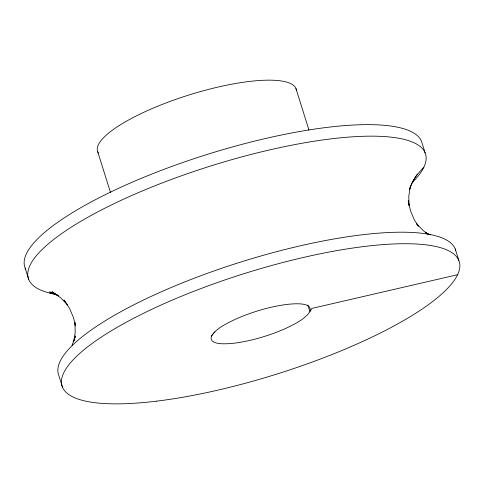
<?xml version="1.0" encoding="UTF-8"?>
<svg xmlns="http://www.w3.org/2000/svg" width="484" height="484" viewBox="0 0 484 484"><rect width="100%" height="100%" fill="white"/><g stroke="black" fill="none" stroke-linecap="round" stroke-linejoin="round"><path stroke-width="0.73" d="M73.647 341.946L75.195 332.587L74.953 322.374L75.25 324.504M410.474 185.832L408.805 195.905L409.028 205.391M74.112 340.651L75.486 335.95L72.031 345.34M307.872 305.071L309.893 311.521C312.283 304.575 302.603 303.843 297.817 303.783C287.786 303.728 277.864 305.652 268.154 307.975C256.822 310.849 245.703 314.606 235.049 319.428C226.476 323.711 216.856 327.783 211.423 336.059C209.034 343.011 218.72 343.743 223.505 343.803C233.53 343.852 243.452 341.934 253.168 339.611C264.5 336.737 275.614 332.98 286.268 328.158C295.96 323.403 306.808 318.569 311.884 308.405L457.598 274.712M211.423 336.059L214.835 331.746M423.887 167.149L417.147 174.597A58.891 55.454 25.3 0 0 409.543 189.117M50.009 293.123L57.118 294.714M53.736 293.328L49.604 291.931L58.643 295.948M430.524 234.843L425.357 232.55L427.741 234.074M58.05 295.567L52.084 291.749L60.415 297.581L67.5 304.866L63.973 299.959L69.635 308.538L73.604 318.006L75.292 325.901M428.939 234.667L423.585 230.916L416.5 223.632L418.267 226.088M418.412 226.088L414.364 219.96L410.396 210.492L408.248 200.443L408.95 205.41M425.152 152.956L421.546 141.431A208.102 52.804 -17.4 0 0 200.908 156.429A208.102 52.804 -17.4 0 0 25.7 269.189M455.25 248.994L458.862 260.519M295.954 88.554L308.974 130.093M97.756 151.825L110.546 192.65M25.138 267.979L28.75 279.504M62.454 387.067L58.848 375.542A208.102 52.804 -17.4 0 1 239.87 262.316A208.102 52.804 -17.4 0 1 455.728 250.391M55.394 294.254A208.102 52.804 -17.4 0 1 211 165.891A208.102 52.804 -17.4 0 1 412.471 182.268M409.609 189.383A58.921 54.565 32.6 0 1 417.287 174.44M98.379 153.017A104.048 26.402 -17.4 0 1 188.131 95.257A104.048 26.402 -17.4 0 1 296.426 90.496M156.713 401.139A208.102 52.804 -17.4 0 0 459.8 267.168A208.102 52.804 -17.4 0 0 165.468 303.069A208.102 52.804 -17.4 0 0 156.713 401.139"/></g></svg>
